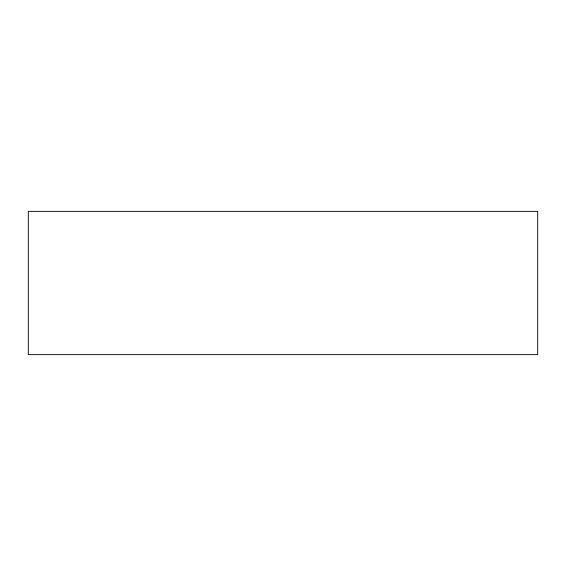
<?xml version="1.0" encoding="UTF-8"?>
<svg xmlns="http://www.w3.org/2000/svg" width="566" height="566" viewBox="0 0 566 566"><rect width="100%" height="100%" fill="white"/><g stroke="black" fill="none" stroke-linecap="round" stroke-linejoin="round"><path stroke-width="0.85" d="M537.7 211.366L28.3 211.366L28.3 354.634L537.7 354.634L537.7 211.366"/></g></svg>
